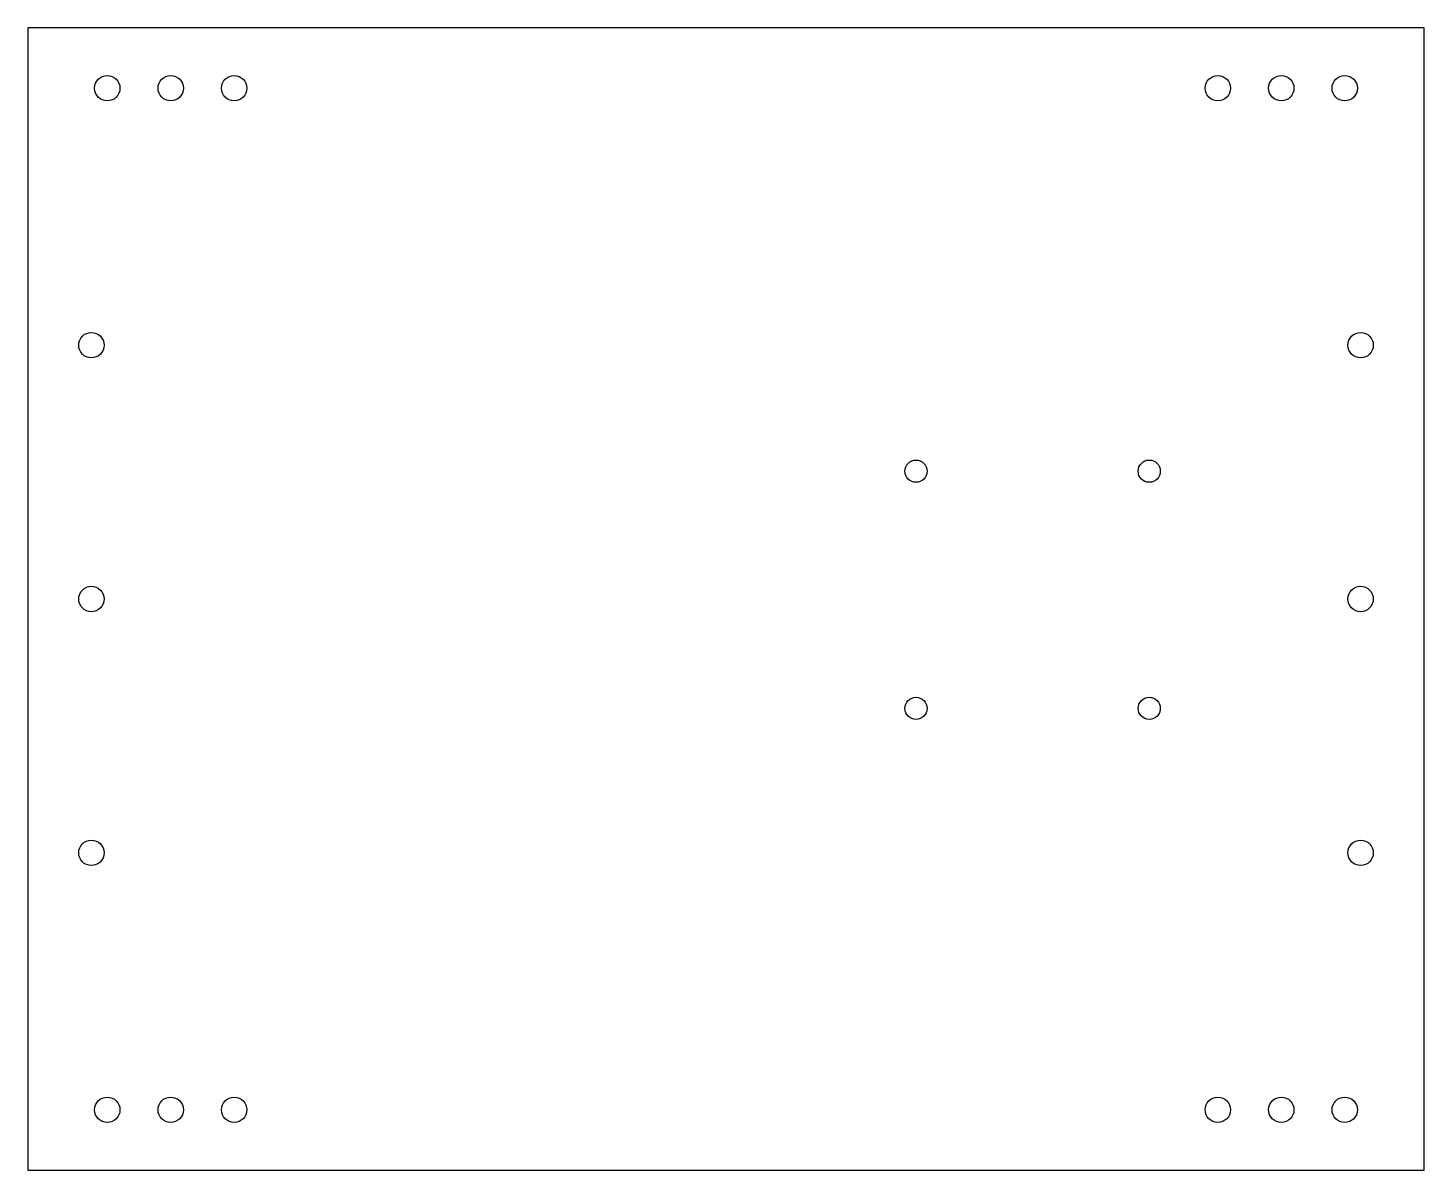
# Model space of a CAD drawing. Header units: millimetres. Extents: x -110 to 110, y -90 to 90.
import ezdxf

# ---------------------------------------------------------------- set-up
doc = ezdxf.new("R2010")
doc.units = ezdxf.units.MM

msp = doc.modelspace()

# ---------------------------------------------------------------- linework, layer by layer
msp.add_lwpolyline([(-110, 90), (-110, -90), (110, -90), (110, 90)], close=True)
for centre, radius in [((-97.5, 80.5), 2), ((-87.5, 80.5), 2), ((-77.5, 80.5), 2), ((77.5, 80.5), 2), ((87.5, 80.5), 2), ((97.5, 80.5), 2), ((-100, 40), 2), ((100, 40), 2), ((29.94, 20.14), 1.75), ((66.69, 20.14), 1.75), ((-100, 0), 2), ((100, 0), 2), ((29.94, -17.24), 1.75), ((66.69, -17.24), 1.75), ((-100, -40), 2), ((100, -40), 2), ((-97.5, -80.5), 2), ((-87.5, -80.5), 2), ((-77.5, -80.5), 2), ((77.5, -80.5), 2), ((87.5, -80.5), 2), ((97.5, -80.5), 2)]:
    msp.add_circle(centre, radius)

doc.saveas('drawing.dxf')
